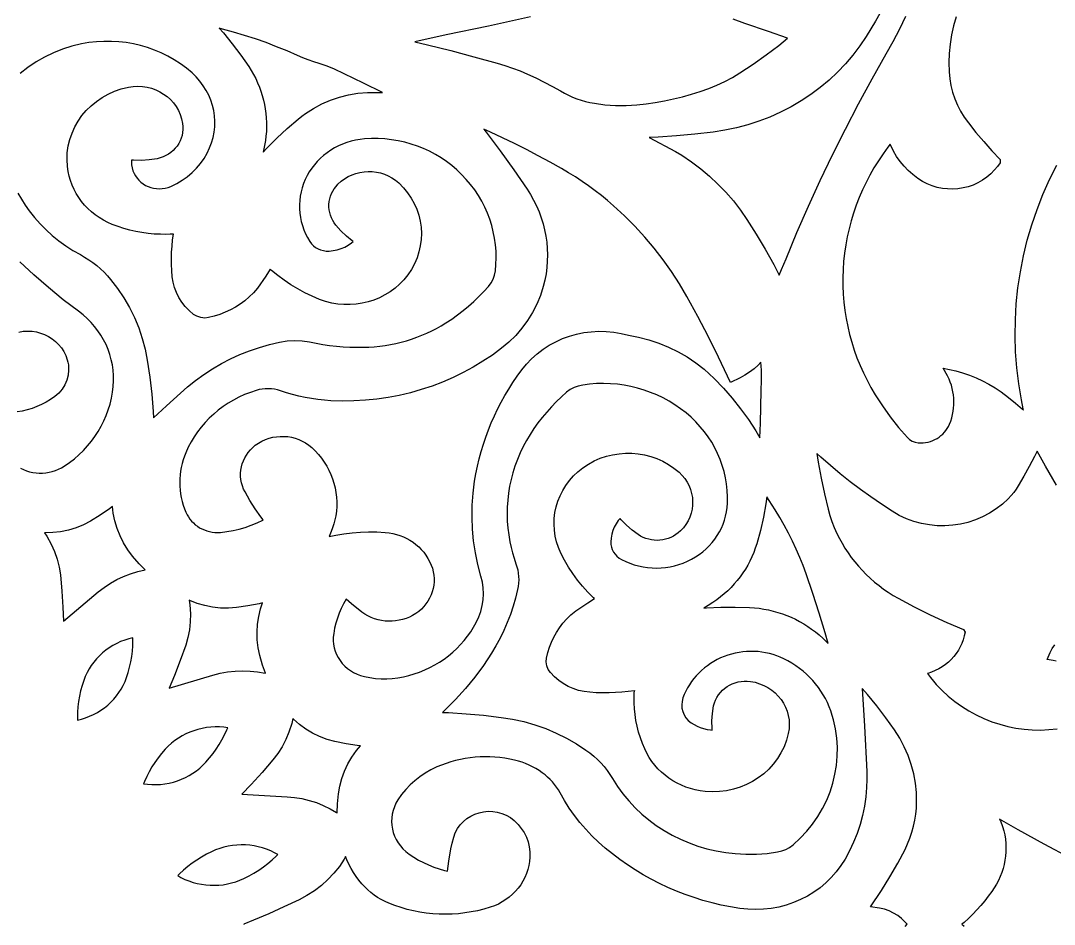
# Model space of a CAD drawing. Extents: x 3770 to 4770, y -395 to 1605.
# Drawn here: x 4275.1 to 4357.4, y 605.2 to 677.2 of the extents above; entities that cross this region are included whole.
import ezdxf

# ---------------------------------------------------------------- set-up
doc = ezdxf.new("R2010")
doc.units = 0
doc.layers.add('LAYER_1', color=18, linetype='CONTINUOUS')

msp = doc.modelspace()

# ---------------------------------------------------------------- linework, layer by layer
at = {"layer": 'LAYER_1'}
for points in [[(4343.879, 678.35), (4343.173, 677.126), (4342.435, 675.919), (4341.927, 675.16), (4341.375, 674.43), (4340.782, 673.732), (4340.149, 673.068), (4339.478, 672.438), (4338.77, 671.845), (4338.028, 671.29), (4337.252, 670.774), (4336.446, 670.301), (4335.616, 669.873), (4334.764, 669.49), (4333.891, 669.154), (4332.999, 668.865), (4332.091, 668.624), (4331.169, 668.432), (4330.236, 668.289), (4328.779, 668.124), (4327.319, 667.993), (4325.856, 667.896), (4325.126, 667.866), (4327.238, 666.738), (4327.743, 666.442), (4328.513, 665.924), (4329.25, 665.37), (4329.953, 664.78), (4330.622, 664.154), (4331.254, 663.496), (4331.849, 662.805), (4332.405, 662.084), (4332.919, 661.335), (4333.664, 660.151), (4334.378, 658.951), (4335.061, 657.734), (4335.511, 656.884), (4335.697, 657.346), (4336.046, 658.206), (4336.919, 660.299), (4337.829, 662.377), (4338.774, 664.441), (4339.756, 666.489), (4340.773, 668.521), (4341.826, 670.537), (4342.914, 672.536), (4344.036, 674.516), (4344.587, 675.506), (4345.102, 676.51), (4345.583, 677.529)], [(4315.684, 677.485), (4314.006, 677.105), (4312.325, 676.744), (4308.962, 676.034), (4306.46, 675.493), (4307.469, 675.251), (4309.326, 674.783), (4311.176, 674.294), (4313.022, 673.784), (4313.637, 673.598), (4314.245, 673.392), (4314.846, 673.165), (4315.438, 672.918), (4316.112, 672.61), (4316.776, 672.282), (4317.429, 671.935), (4318.067, 671.571), (4318.384, 671.393), (4318.706, 671.232), (4319.035, 671.085), (4319.371, 670.954), (4319.713, 670.838), (4320.061, 670.738), (4320.414, 670.653), (4320.77, 670.585), (4321.613, 670.472), (4322.461, 670.414), (4323.31, 670.412), (4324.16, 670.465), (4324.894, 670.547), (4325.626, 670.654), (4326.353, 670.783), (4327.074, 670.935), (4327.79, 671.111), (4328.5, 671.31), (4329.202, 671.531), (4329.896, 671.774), (4330.542, 672.033), (4331.171, 672.325), (4331.781, 672.65), (4332.373, 673.008), (4333.426, 673.708), (4334.456, 674.438), (4335.463, 675.199), (4336.168, 675.766), (4334.64, 676.31), (4332.767, 676.956), (4331.829, 677.286)], [(4349.596, 677.467), (4349.394, 676.754), (4349.235, 676.031), (4349.12, 675.301), (4349.049, 674.565), (4349.022, 673.826), (4349.039, 673.085), (4349.089, 672.536), (4349.182, 671.996), (4349.316, 671.464), (4349.49, 670.944), (4349.704, 670.438), (4349.957, 669.947), (4350.248, 669.473), (4350.578, 669.018), (4351.18, 668.268), (4351.803, 667.532), (4352.445, 666.81), (4353.107, 666.102), (4353.12, 665.843), (4352.902, 665.558), (4352.67, 665.272), (4352.37, 664.964), (4352.045, 664.689), (4351.699, 664.449), (4351.335, 664.244), (4350.955, 664.074), (4350.562, 663.939), (4350.16, 663.84), (4349.75, 663.776), (4349.336, 663.749), (4348.92, 663.758), (4348.506, 663.804), (4348.096, 663.887), (4347.692, 664.008), (4347.298, 664.166), (4346.917, 664.362), (4346.551, 664.596), (4346.156, 664.9), (4345.788, 665.23), (4345.448, 665.583), (4345.137, 665.96), (4344.856, 666.358), (4344.607, 666.775), (4344.391, 667.211), (4344.344, 667.329), (4344.171, 667.102), (4343.777, 666.558), (4343.405, 666.004), (4343.055, 665.438), (4342.726, 664.862), (4342.421, 664.276), (4342.137, 663.681), (4341.877, 663.076), (4341.639, 662.464), (4341.425, 661.843), (4341.234, 661.216), (4341.066, 660.582), (4340.922, 659.943), (4340.802, 659.298), (4340.707, 658.648), (4340.636, 657.994), (4340.589, 657.337), (4340.568, 656.683), (4340.572, 656.031), (4340.6, 655.38), (4340.653, 654.732), (4340.731, 654.086), (4340.832, 653.445), (4340.958, 652.808), (4341.108, 652.175), (4341.282, 651.548), (4341.479, 650.928), (4341.7, 650.313), (4341.944, 649.707), (4342.211, 649.108), (4342.501, 648.518), (4342.815, 647.937), (4343.15, 647.366), (4343.731, 646.469), (4344.353, 645.599), (4345.017, 644.758), (4345.717, 643.951), (4345.898, 643.788), (4346.1, 643.666), (4346.324, 643.582), (4346.57, 643.539), (4346.768, 643.531), (4346.97, 643.539), (4347.168, 643.561), (4347.362, 643.599), (4347.551, 643.651), (4347.734, 643.716), (4347.911, 643.795), (4348.08, 643.887), (4348.241, 643.991), (4348.393, 644.106), (4348.535, 644.233), (4348.667, 644.371), (4348.787, 644.519), (4348.895, 644.676), (4348.99, 644.843), (4349.072, 645.021), (4349.167, 645.271), (4349.247, 645.526), (4349.312, 645.783), (4349.362, 646.043), (4349.397, 646.303), (4349.416, 646.565), (4349.421, 646.827), (4349.41, 647.088), (4349.385, 647.349), (4349.345, 647.608), (4349.29, 647.865), (4349.22, 648.12), (4349.135, 648.371), (4349.035, 648.618), (4348.921, 648.861), (4348.577, 649.495), (4349.568, 649.265), (4350.121, 649.106), (4350.663, 648.919), (4351.194, 648.705), (4351.712, 648.464), (4352.216, 648.197), (4352.705, 647.904), (4353.178, 647.586), (4353.771, 647.146), (4354.345, 646.685), (4354.9, 646.203), (4354.974, 646.135), (4354.952, 646.238), (4354.808, 646.962), (4354.595, 648.228), (4354.44, 649.501), (4354.342, 650.777), (4354.302, 652.057), (4354.32, 653.336), (4354.395, 654.615), (4354.528, 655.89), (4354.719, 657.16), (4354.967, 658.423), (4355.271, 659.672), (4355.632, 660.907), (4356.047, 662.125), (4356.516, 663.325), (4357.04, 664.506), (4357.616, 665.665)], [(4274.829, 663.437), (4275.108, 662.949), (4275.411, 662.474), (4275.739, 662.012), (4276.155, 661.488), (4276.599, 660.987), (4277.07, 660.511), (4277.568, 660.06), (4278.091, 659.636), (4278.638, 659.239), (4279.208, 658.87), (4279.808, 658.526), (4280.145, 658.334), (4280.479, 658.122), (4280.802, 657.895), (4281.112, 657.653), (4281.41, 657.397), (4281.695, 657.127), (4281.966, 656.844), (4282.223, 656.547), (4282.774, 655.832), (4283.274, 655.086), (4283.723, 654.313), (4284.118, 653.514), (4284.459, 652.693), (4284.744, 651.852), (4284.972, 650.993), (4285.142, 650.123), (4285.34, 648.762), (4285.498, 647.401), (4285.618, 646.036), (4285.647, 645.527), (4286.661, 646.477), (4288.34, 647.982), (4288.971, 648.502), (4289.638, 648.984), (4290.331, 649.43), (4291.045, 649.841), (4291.777, 650.217), (4292.528, 650.558), (4293.296, 650.864), (4294.079, 651.133), (4294.876, 651.366), (4295.691, 651.562), (4296.282, 651.658), (4296.885, 651.691), (4297.488, 651.66), (4298.072, 651.568), (4298.612, 651.461), (4299.142, 651.372), (4299.675, 651.297), (4300.209, 651.238), (4300.745, 651.193), (4301.282, 651.164), (4301.82, 651.15), (4302.358, 651.15), (4302.797, 651.165), (4303.234, 651.194), (4303.668, 651.237), (4304.1, 651.296), (4304.529, 651.368), (4304.955, 651.455), (4305.376, 651.556), (4305.794, 651.672), (4306.207, 651.801), (4306.615, 651.944), (4307.018, 652.1), (4307.415, 652.271), (4307.806, 652.454), (4308.19, 652.652), (4308.567, 652.862), (4308.937, 653.085), (4309.411, 653.396), (4309.872, 653.722), (4310.32, 654.065), (4310.753, 654.423), (4311.172, 654.796), (4311.576, 655.184), (4311.965, 655.586), (4312.331, 655.994), (4312.541, 656.278), (4312.701, 656.575), (4312.814, 656.889), (4312.88, 657.226), (4312.928, 657.745), (4312.946, 658.272), (4312.934, 658.796), (4312.892, 659.318), (4312.82, 659.835), (4312.719, 660.346), (4312.59, 660.851), (4312.432, 661.348), (4312.247, 661.837), (4312.034, 662.316), (4311.793, 662.784), (4311.526, 663.24), (4311.232, 663.683), (4310.912, 664.112), (4310.566, 664.525), (4310.195, 664.922), (4309.813, 665.288), (4309.412, 665.63), (4308.993, 665.949), (4308.557, 666.244), (4308.106, 666.514), (4307.641, 666.76), (4307.162, 666.98), (4306.672, 667.175), (4306.171, 667.343), (4305.66, 667.485), (4305.141, 667.599), (4304.615, 667.686), (4304.083, 667.745), (4303.546, 667.776), (4303.005, 667.777), (4302.463, 667.75), (4302.097, 667.71), (4301.737, 667.648), (4301.385, 667.565), (4301.04, 667.461), (4300.705, 667.337), (4300.38, 667.193), (4300.066, 667.031), (4299.763, 666.85), (4299.473, 666.652), (4299.197, 666.437), (4298.936, 666.205), (4298.69, 665.958), (4298.46, 665.695), (4298.247, 665.418), (4298.053, 665.126), (4297.877, 664.821), (4297.722, 664.505), (4297.59, 664.183), (4297.48, 663.855), (4297.393, 663.523), (4297.328, 663.188), (4297.286, 662.851), (4297.266, 662.512), (4297.268, 662.174), (4297.293, 661.836), (4297.34, 661.5), (4297.41, 661.166), (4297.501, 660.837), (4297.615, 660.512), (4297.751, 660.193), (4297.909, 659.881), (4298.086, 659.584), (4298.223, 659.399), (4298.379, 659.241), (4298.555, 659.105), (4298.749, 658.992), (4298.957, 658.905), (4299.178, 658.845), (4299.407, 658.814), (4299.646, 658.813), (4299.966, 658.848), (4300.281, 658.914), (4300.586, 659.01), (4300.878, 659.135), (4301.155, 659.286), (4301.414, 659.464), (4301.549, 659.577), (4301.467, 659.634), (4301.005, 660.011), (4300.575, 660.422), (4300.18, 660.866), (4300.04, 661.052), (4299.921, 661.248), (4299.821, 661.452), (4299.741, 661.661), (4299.681, 661.875), (4299.642, 662.093), (4299.622, 662.312), (4299.623, 662.531), (4299.643, 662.75), (4299.684, 662.966), (4299.744, 663.179), (4299.824, 663.387), (4299.924, 663.588), (4300.043, 663.782), (4300.181, 663.966), (4300.338, 664.14), (4300.593, 664.372), (4300.867, 664.575), (4301.156, 664.748), (4301.458, 664.89), (4301.77, 665.002), (4302.09, 665.084), (4302.415, 665.135), (4302.743, 665.157), (4303.071, 665.148), (4303.398, 665.11), (4303.721, 665.04), (4304.038, 664.941), (4304.345, 664.81), (4304.642, 664.649), (4304.924, 664.458), (4305.188, 664.236), (4305.558, 663.859), (4305.886, 663.459), (4306.172, 663.037), (4306.415, 662.596), (4306.616, 662.139), (4306.774, 661.669), (4306.887, 661.19), (4306.957, 660.704), (4306.983, 660.213), (4306.964, 659.722), (4306.901, 659.232), (4306.792, 658.748), (4306.639, 658.271), (4306.439, 657.805), (4306.195, 657.352), (4305.904, 656.918), (4305.592, 656.531), (4305.252, 656.176), (4304.884, 655.854), (4304.493, 655.566), (4304.081, 655.312), (4303.651, 655.093), (4303.204, 654.909), (4302.744, 654.762), (4302.273, 654.651), (4301.793, 654.578), (4301.307, 654.543), (4300.817, 654.547), (4300.327, 654.59), (4299.837, 654.673), (4299.352, 654.798), (4298.877, 654.963), (4298.279, 655.215), (4297.699, 655.493), (4297.135, 655.797), (4296.587, 656.126), (4296.057, 656.481), (4295.545, 656.861), (4295.052, 657.264), (4294.938, 657.368), (4294.579, 656.809), (4293.916, 655.866), (4293.612, 655.494), (4293.266, 655.153), (4292.914, 654.859), (4292.546, 654.591), (4292.162, 654.347), (4291.762, 654.128), (4291.348, 653.935), (4290.922, 653.768), (4290.484, 653.628), (4290.021, 653.512), (4289.717, 653.479), (4289.401, 653.513), (4289.1, 653.613), (4288.836, 653.77), (4288.481, 654.069), (4288.17, 654.389), (4287.895, 654.736), (4287.659, 655.107), (4287.462, 655.499), (4287.307, 655.91), (4287.196, 656.335), (4287.131, 656.766), (4287.092, 657.261), (4287.071, 657.75), (4287.068, 658.239), (4287.082, 658.727), (4287.114, 659.215), (4287.163, 659.702), (4287.228, 660.172), (4286.973, 660.16), (4286.588, 660.145), (4286.194, 660.147), (4285.7, 660.172), (4285.208, 660.218), (4284.719, 660.285), (4284.234, 660.374), (4283.755, 660.484), (4283.28, 660.616), (4282.812, 660.768), (4282.349, 660.941), (4281.988, 661.1), (4281.64, 661.281), (4281.307, 661.483), (4280.991, 661.705), (4280.692, 661.945), (4280.411, 662.203), (4280.149, 662.478), (4279.907, 662.769), (4279.685, 663.074), (4279.485, 663.393), (4279.307, 663.725), (4279.152, 664.069), (4279.021, 664.423), (4278.914, 664.787), (4278.833, 665.16), (4278.778, 665.543), (4278.745, 666.098), (4278.768, 666.647), (4278.843, 667.186), (4278.969, 667.709), (4279.143, 668.216), (4279.364, 668.703), (4279.628, 669.166), (4279.935, 669.605), (4280.281, 670.015), (4280.664, 670.394), (4281.083, 670.74), (4281.536, 671.049), (4282.019, 671.32), (4282.531, 671.549), (4283.07, 671.734), (4283.635, 671.873), (4284.013, 671.928), (4284.389, 671.945), (4284.759, 671.925), (4285.121, 671.87), (4285.472, 671.781), (4285.81, 671.66), (4286.133, 671.507), (4286.438, 671.325), (4286.723, 671.116), (4286.986, 670.879), (4287.224, 670.617), (4287.436, 670.332), (4287.617, 670.024), (4287.767, 669.696), (4287.881, 669.349), (4287.959, 668.987), (4287.984, 668.741), (4287.985, 668.498), (4287.961, 668.259), (4287.914, 668.027), (4287.845, 667.801), (4287.755, 667.584), (4287.645, 667.378), (4287.515, 667.183), (4287.368, 667), (4287.203, 666.831), (4287.023, 666.677), (4286.828, 666.539), (4286.618, 666.418), (4286.395, 666.316), (4286.161, 666.234), (4285.916, 666.173), (4285.296, 666.077), (4284.671, 666.036), (4284.045, 666.049), (4283.873, 666.068), (4283.893, 665.691), (4283.931, 665.447), (4283.997, 665.212), (4284.085, 664.999), (4284.193, 664.801), (4284.322, 664.617), (4284.469, 664.45), (4284.632, 664.299), (4284.811, 664.165), (4285.003, 664.049), (4285.207, 663.953), (4285.42, 663.876), (4285.641, 663.821), (4285.868, 663.787), (4286.098, 663.775), (4286.331, 663.787), (4286.564, 663.823), (4286.795, 663.883), (4287.026, 663.969), (4287.484, 664.192), (4287.919, 664.45), (4288.328, 664.74), (4288.71, 665.062), (4289.061, 665.412), (4289.38, 665.79), (4289.666, 666.193), (4289.916, 666.619), (4290.11, 667.027), (4290.266, 667.443), (4290.385, 667.865), (4290.467, 668.292), (4290.512, 668.721), (4290.521, 669.15), (4290.495, 669.577), (4290.433, 670.001), (4290.337, 670.418), (4290.205, 670.828), (4290.04, 671.228), (4289.841, 671.616), (4289.608, 671.99), (4289.342, 672.348), (4289.042, 672.688), (4288.709, 673.009), (4288.258, 673.386), (4287.785, 673.734), (4287.293, 674.053), (4286.784, 674.342), (4286.259, 674.601), (4285.72, 674.828), (4285.168, 675.025), (4284.606, 675.189), (4284.034, 675.322), (4283.454, 675.422), (4282.868, 675.488), (4282.278, 675.522), (4281.684, 675.521), (4281.089, 675.486), (4280.493, 675.417), (4279.901, 675.313), (4279.131, 675.126), (4278.382, 674.888), (4277.655, 674.599), (4276.952, 674.262), (4276.278, 673.877), (4275.634, 673.447), (4275.023, 672.972)], [(4275.029, 641.51), (4275.266, 641.399), (4275.511, 641.306), (4275.761, 641.232), (4276.016, 641.177), (4276.274, 641.142), (4276.533, 641.125), (4276.794, 641.127), (4277.053, 641.149), (4277.311, 641.189), (4277.565, 641.249), (4277.815, 641.328), (4278.059, 641.427), (4278.297, 641.544), (4278.528, 641.681), (4278.937, 641.964), (4279.328, 642.267), (4279.698, 642.588), (4280.048, 642.928), (4280.377, 643.284), (4280.684, 643.655), (4280.969, 644.042), (4281.231, 644.443), (4281.469, 644.856), (4281.683, 645.282), (4281.872, 645.718), (4282.037, 646.165), (4282.175, 646.621), (4282.287, 647.085), (4282.372, 647.557), (4282.43, 648.034), (4282.455, 648.467), (4282.451, 648.896), (4282.419, 649.321), (4282.359, 649.742), (4282.272, 650.157), (4282.158, 650.565), (4282.018, 650.965), (4281.853, 651.356), (4281.662, 651.736), (4281.447, 652.104), (4281.208, 652.46), (4280.945, 652.803), (4280.659, 653.13), (4280.351, 653.441), (4280.02, 653.735), (4279.664, 654.013), (4278.445, 654.939), (4277.256, 655.906), (4276.102, 656.911), (4274.984, 657.954)], [(4274.9, 652.362), (4275.255, 652.419), (4275.61, 652.437), (4275.96, 652.419), (4276.305, 652.366), (4276.64, 652.278), (4276.963, 652.158), (4277.271, 652.005), (4277.562, 651.823), (4277.832, 651.611), (4278.078, 651.37), (4278.298, 651.103), (4278.488, 650.809), (4278.646, 650.492), (4278.767, 650.153), (4278.818, 649.948), (4278.854, 649.739), (4278.874, 649.334), (4278.832, 648.93), (4278.729, 648.539), (4278.568, 648.166), (4278.351, 647.818), (4278.08, 647.502), (4277.762, 647.225), (4277.423, 646.99), (4277.075, 646.779), (4276.713, 646.589), (4276.34, 646.423), (4275.957, 646.279), (4275.565, 646.16), (4275.164, 646.064), (4274.763, 645.994)], [(4357.595, 640.164), (4356.716, 641.683), (4356.056, 642.882), (4355.836, 642.437), (4355.427, 641.655), (4355.001, 640.882), (4354.557, 640.116), (4354.383, 639.842), (4354.191, 639.578), (4353.983, 639.325), (4353.759, 639.083), (4353.291, 638.649), (4352.79, 638.262), (4352.261, 637.922), (4351.708, 637.632), (4351.135, 637.39), (4350.545, 637.198), (4349.941, 637.056), (4349.328, 636.964), (4348.708, 636.922), (4348.087, 636.931), (4347.466, 636.992), (4346.85, 637.104), (4346.243, 637.268), (4345.648, 637.485), (4345.069, 637.755), (4344.512, 638.077), (4343.652, 638.639), (4342.808, 639.218), (4341.98, 639.815), (4341.166, 640.431), (4340.367, 641.064), (4339.584, 641.714), (4338.816, 642.382), (4338.496, 642.674), (4338.613, 641.985), (4338.853, 640.73), (4339.119, 639.479), (4339.411, 638.235), (4339.545, 637.744), (4339.703, 637.262), (4339.886, 636.787), (4340.094, 636.321), (4340.294, 635.92), (4340.511, 635.528), (4340.742, 635.144), (4340.989, 634.77), (4341.249, 634.406), (4341.525, 634.051), (4341.814, 633.708), (4342.116, 633.375), (4342.432, 633.053), (4342.76, 632.743), (4343.101, 632.444), (4343.455, 632.158), (4343.82, 631.885), (4344.196, 631.625), (4344.584, 631.378), (4344.982, 631.145), (4346.249, 630.463), (4347.541, 629.823), (4348.854, 629.226), (4350.192, 628.672), (4350.312, 628.449), (4350.254, 628.147), (4350.17, 627.846), (4350.063, 627.555), (4349.934, 627.274), (4349.784, 627.005), (4349.613, 626.748), (4349.424, 626.505), (4349.216, 626.277), (4348.991, 626.064), (4348.75, 625.868), (4348.494, 625.689), (4348.223, 625.528), (4347.939, 625.386), (4347.643, 625.265), (4347.335, 625.165), (4347.321, 625.162), (4347.572, 624.834), (4347.791, 624.555), (4348.02, 624.289), (4348.483, 623.807), (4348.975, 623.354), (4349.495, 622.932), (4350.04, 622.541), (4350.61, 622.183), (4351.202, 621.858), (4351.815, 621.568), (4352.448, 621.314), (4353.075, 621.106), (4353.712, 620.936), (4354.358, 620.806), (4355.011, 620.715), (4355.669, 620.664), (4356.329, 620.652), (4356.99, 620.681), (4357.648, 620.75)], [(4357.572, 626.13), (4357.343, 626.189), (4356.85, 626.28), (4357.099, 626.832), (4357.268, 627.147), (4357.458, 627.449)], [(4345.539, 604.986), (4345.689, 605.169), (4345.539, 605.353), (4345.258, 605.622), (4344.95, 605.86), (4344.617, 606.064), (4344.263, 606.233), (4343.89, 606.365), (4343.502, 606.458), (4342.772, 606.554), (4343.657, 607.872), (4344.321, 608.941), (4344.945, 610.032), (4345.528, 611.143), (4345.737, 611.59), (4345.92, 612.045), (4346.076, 612.509), (4346.205, 612.979), (4346.308, 613.455), (4346.383, 613.936), (4346.431, 614.421), (4346.452, 614.91), (4346.449, 615.29), (4346.432, 615.669), (4346.354, 616.426), (4346.218, 617.171), (4346.025, 617.904), (4345.775, 618.622), (4345.471, 619.322), (4345.113, 620), (4344.7, 620.656), (4344.012, 621.624), (4343.288, 622.57), (4342.53, 623.491), (4342.119, 623.954), (4342.3, 620.946), (4342.482, 617.354), (4342.494, 616.709), (4342.471, 616.061), (4342.403, 615.316), (4342.291, 614.577), (4342.137, 613.846), (4341.941, 613.125), (4341.704, 612.416), (4341.426, 611.719), (4341.108, 611.037), (4340.749, 610.37), (4340.421, 609.849), (4340.054, 609.359), (4339.653, 608.901), (4339.219, 608.476), (4338.754, 608.087), (4338.262, 607.734), (4337.745, 607.418), (4337.205, 607.141), (4336.645, 606.903), (4336.067, 606.705), (4335.473, 606.549), (4334.867, 606.436), (4334.249, 606.367), (4333.624, 606.344), (4332.993, 606.366), (4332.361, 606.436), (4331.615, 606.559), (4330.878, 606.708), (4330.148, 606.881), (4329.426, 607.078), (4328.713, 607.299), (4328.009, 607.544), (4327.315, 607.813), (4326.632, 608.105), (4325.96, 608.42), (4325.3, 608.757), (4324.653, 609.117), (4324.019, 609.499), (4323.399, 609.903), (4322.794, 610.328), (4322.203, 610.774), (4321.629, 611.242), (4321.089, 611.719), (4320.573, 612.219), (4320.082, 612.741), (4319.618, 613.283), (4319.18, 613.845), (4318.77, 614.426), (4318.388, 615.025), (4318.037, 615.637), (4317.9, 615.873), (4317.753, 616.096), (4317.594, 616.311), (4317.422, 616.517), (4317.238, 616.714), (4317.043, 616.901), (4316.837, 617.078), (4316.62, 617.244), (4316.37, 617.416), (4316.112, 617.575), (4315.846, 617.721), (4315.572, 617.855), (4315.292, 617.975), (4315.006, 618.081), (4314.714, 618.175), (4314.416, 618.254), (4314.027, 618.339), (4313.634, 618.408), (4313.241, 618.461), (4312.846, 618.498), (4312.45, 618.519), (4312.054, 618.524), (4311.659, 618.513), (4311.265, 618.486), (4310.873, 618.443), (4310.482, 618.385), (4310.094, 618.31), (4309.71, 618.22), (4309.329, 618.115), (4308.952, 617.993), (4308.58, 617.857), (4308.215, 617.705), (4307.744, 617.477), (4307.294, 617.219), (4306.867, 616.931), (4306.464, 616.615), (4306.086, 616.272), (4305.736, 615.903), (4305.413, 615.51), (4305.121, 615.095), (4304.961, 614.818), (4304.831, 614.534), (4304.732, 614.244), (4304.662, 613.95), (4304.622, 613.652), (4304.611, 613.355), (4304.629, 613.058), (4304.674, 612.764), (4304.747, 612.476), (4304.848, 612.195), (4304.976, 611.922), (4305.13, 611.66), (4305.311, 611.411), (4305.518, 611.177), (4305.751, 610.959), (4306.01, 610.758), (4306.379, 610.514), (4306.761, 610.288), (4307.155, 610.082), (4307.56, 609.896), (4307.974, 609.73), (4308.398, 609.586), (4308.829, 609.463), (4309.061, 609.409), (4309.175, 610.19), (4309.344, 611.187), (4309.439, 611.648), (4309.559, 612.109), (4309.69, 612.471), (4309.867, 612.805), (4310.083, 613.106), (4310.334, 613.372), (4310.614, 613.602), (4310.919, 613.794), (4311.245, 613.949), (4311.587, 614.064), (4311.942, 614.138), (4312.303, 614.172), (4312.668, 614.162), (4313.033, 614.109), (4313.392, 614.01), (4313.741, 613.864), (4314.075, 613.671), (4314.388, 613.43), (4314.688, 613.136), (4314.948, 612.817), (4315.17, 612.474), (4315.351, 612.111), (4315.49, 611.731), (4315.585, 611.338), (4315.635, 610.935), (4315.639, 610.528), (4315.608, 610.185), (4315.551, 609.851), (4315.468, 609.525), (4315.36, 609.209), (4315.229, 608.902), (4315.074, 608.607), (4314.898, 608.324), (4314.7, 608.055), (4314.482, 607.8), (4314.245, 607.562), (4313.989, 607.34), (4313.716, 607.137), (4313.426, 606.952), (4313.12, 606.788), (4312.8, 606.645), (4312.467, 606.525), (4311.968, 606.378), (4311.466, 606.254), (4310.96, 606.152), (4310.451, 606.072), (4309.939, 606.015), (4309.427, 605.98), (4308.913, 605.967), (4308.4, 605.976), (4307.888, 606.008), (4307.377, 606.062), (4306.869, 606.138), (4306.365, 606.236), (4305.864, 606.356), (4305.369, 606.498), (4304.88, 606.663), (4304.396, 606.849), (4304.088, 606.987), (4303.789, 607.141), (4303.5, 607.312), (4303.223, 607.498), (4302.958, 607.7), (4302.705, 607.917), (4302.466, 608.147), (4302.242, 608.392), (4302, 608.686), (4301.775, 608.99), (4301.568, 609.304), (4301.377, 609.628), (4301.204, 609.961), (4301.048, 610.302), (4300.943, 610.569), (4300.833, 610.365), (4300.45, 609.784), (4300.02, 609.239), (4299.543, 608.73), (4299.024, 608.262), (4298.465, 607.836), (4297.868, 607.454), (4297.239, 607.122), (4296.036, 606.56), (4294.827, 606.017), (4293.609, 605.493), (4292.832, 605.171), (4292.834, 605.169), (4292.832, 605.167)], [(4358.706, 610.439), (4356.621, 611.557), (4354.553, 612.705), (4353.061, 613.561), (4353.125, 613.426), (4353.301, 612.959), (4353.397, 612.626), (4353.472, 612.291), (4353.526, 611.955), (4353.56, 611.618), (4353.574, 611.28), (4353.567, 610.943), (4353.541, 610.608), (4353.495, 610.274), (4353.43, 609.944), (4353.345, 609.617), (4353.241, 609.296), (4353.117, 608.979), (4352.975, 608.669), (4352.814, 608.366), (4352.634, 608.07), (4352.438, 607.788), (4352.166, 607.405), (4351.878, 607.03), (4351.575, 606.666), (4351.26, 606.312), (4350.93, 605.971), (4350.588, 605.64), (4350.233, 605.322), (4350.053, 605.169), (4350.233, 605.017)]]:
    msp.add_lwpolyline(points, dxfattribs=at)
for points in [[(4294.606, 675.42), (4293.753, 675.72), (4292.891, 676), (4292.023, 676.26), (4291.148, 676.498), (4290.881, 676.564), (4291.203, 676.198), (4291.912, 675.325), (4292.587, 674.427), (4293.227, 673.506), (4293.425, 673.194), (4293.609, 672.875), (4293.779, 672.55), (4293.934, 672.219), (4294.074, 671.883), (4294.199, 671.542), (4294.308, 671.196), (4294.403, 670.847), (4294.482, 670.494), (4294.546, 670.138), (4294.595, 669.78), (4294.628, 669.419), (4294.644, 669.057), (4294.646, 668.694), (4294.631, 668.33), (4294.599, 667.965), (4294.551, 667.628), (4294.375, 666.696), (4294.669, 667.013), (4295.468, 667.812), (4296.298, 668.583), (4297.158, 669.324), (4297.452, 669.558), (4297.757, 669.78), (4298.387, 670.182), (4299.049, 670.533), (4299.738, 670.83), (4300.451, 671.072), (4301.183, 671.257), (4301.932, 671.383), (4302.692, 671.45), (4303.049, 671.456), (4303.884, 671.436), (4302.382, 672.193), (4300.066, 673.303), (4299.465, 673.555), (4298.842, 673.761), (4298.406, 673.895), (4297.969, 674.046), (4297.539, 674.213), (4297.118, 674.394), (4296.288, 674.757), (4295.451, 675.098)], [(4306.845, 625.266), (4307.258, 625.437), (4307.661, 625.627), (4308.051, 625.836), (4308.429, 626.063), (4308.794, 626.308), (4309.144, 626.571), (4309.48, 626.85), (4309.8, 627.145), (4310.105, 627.456), (4310.392, 627.781), (4310.662, 628.121), (4310.914, 628.475), (4311.147, 628.842), (4311.359, 629.219), (4311.564, 629.658), (4311.723, 630.107), (4311.838, 630.565), (4311.907, 631.03), (4311.932, 631.499), (4311.911, 631.97), (4311.844, 632.438), (4311.727, 632.917), (4311.484, 633.831), (4311.289, 634.769), (4311.147, 635.714), (4311.057, 636.665), (4311.02, 637.618), (4311.036, 638.573), (4311.106, 639.527), (4311.227, 640.476), (4311.331, 641.076), (4311.453, 641.669), (4311.592, 642.257), (4311.75, 642.841), (4311.925, 643.42), (4312.118, 643.993), (4312.328, 644.56), (4312.556, 645.121), (4312.801, 645.676), (4313.063, 646.223), (4313.341, 646.763), (4313.637, 647.296), (4313.949, 647.82), (4314.277, 648.336), (4314.622, 648.843), (4314.985, 649.345), (4315.361, 649.808), (4315.773, 650.239), (4316.215, 650.634), (4316.685, 650.991), (4317.18, 651.311), (4317.696, 651.592), (4318.233, 651.834), (4318.786, 652.035), (4319.354, 652.195), (4319.933, 652.314), (4320.522, 652.389), (4321.118, 652.422), (4321.718, 652.409), (4322.319, 652.352), (4322.92, 652.248), (4323.49, 652.105), (4324.299, 651.949), (4325.115, 651.735), (4325.912, 651.47), (4326.687, 651.153), (4327.438, 650.787), (4328.162, 650.372), (4328.856, 649.91), (4329.523, 649.398), (4330.314, 648.655), (4331.059, 647.885), (4331.764, 647.083), (4332.427, 646.251), (4333.049, 645.389), (4333.626, 644.5), (4333.954, 643.937), (4334.006, 645.087), (4334.067, 647.692), (4334.096, 648.507), (4334.087, 649.31), (4334.05, 649.954), (4333.828, 649.728), (4333.496, 649.434), (4333.143, 649.164), (4332.771, 648.919), (4332.38, 648.699), (4331.624, 648.341), (4330.67, 650.351), (4329.858, 651.982), (4329.013, 653.598), (4328.138, 655.197), (4327.549, 656.198), (4326.919, 657.172), (4326.247, 658.119), (4325.535, 659.039), (4324.783, 659.93), (4323.993, 660.791), (4323.165, 661.62), (4322.3, 662.419), (4321.82, 662.832), (4321.329, 663.234), (4320.826, 663.623), (4320.314, 664), (4319.791, 664.364), (4319.258, 664.715), (4318.716, 665.053), (4318.163, 665.378), (4317.238, 665.897), (4316.303, 666.403), (4315.361, 666.895), (4314.41, 667.372), (4313.451, 667.835), (4312.485, 668.283), (4311.965, 668.515), (4312.144, 668.285), (4313.261, 666.795), (4314.346, 665.285), (4315.403, 663.751), (4315.679, 663.318), (4315.932, 662.87), (4316.159, 662.412), (4316.36, 661.945), (4316.535, 661.47), (4316.684, 660.988), (4316.807, 660.5), (4316.904, 660.006), (4316.973, 659.509), (4317.016, 659.008), (4317.032, 658.506), (4317.021, 658.002), (4316.983, 657.498), (4316.917, 656.995), (4316.823, 656.495), (4316.701, 655.994), (4316.474, 655.279), (4316.187, 654.584), (4315.845, 653.915), (4315.449, 653.276), (4315.002, 652.668), (4314.505, 652.096), (4313.96, 651.561), (4313.372, 651.07), (4312.64, 650.531), (4311.887, 650.029), (4311.113, 649.562), (4310.32, 649.131), (4309.509, 648.736), (4308.68, 648.377), (4307.836, 648.056), (4306.978, 647.771), (4306.108, 647.524), (4305.225, 647.316), (4304.333, 647.146), (4303.433, 647.015), (4302.525, 646.923), (4301.611, 646.872), (4300.693, 646.86), (4299.772, 646.889), (4299.256, 646.926), (4298.743, 646.981), (4298.233, 647.053), (4297.726, 647.143), (4297.223, 647.251), (4296.724, 647.376), (4296.23, 647.518), (4295.752, 647.674), (4295.508, 647.748), (4295.271, 647.799), (4295.03, 647.832), (4294.789, 647.846), (4294.546, 647.841), (4294.305, 647.817), (4294.066, 647.775), (4293.827, 647.712), (4293.355, 647.555), (4292.893, 647.372), (4292.445, 647.167), (4292.011, 646.94), (4291.592, 646.691), (4291.189, 646.422), (4290.802, 646.132), (4290.433, 645.824), (4290.083, 645.496), (4289.751, 645.151), (4289.44, 644.789), (4289.149, 644.411), (4288.879, 644.017), (4288.632, 643.608), (4288.409, 643.186), (4288.208, 642.749), (4288.095, 642.461), (4287.996, 642.169), (4287.913, 641.874), (4287.845, 641.576), (4287.792, 641.277), (4287.755, 640.975), (4287.733, 640.673), (4287.726, 640.371), (4287.734, 640.068), (4287.758, 639.766), (4287.796, 639.465), (4287.85, 639.165), (4287.919, 638.868), (4288.004, 638.573), (4288.104, 638.282), (4288.217, 637.997), (4288.31, 637.804), (4288.415, 637.624), (4288.535, 637.454), (4288.667, 637.295), (4288.812, 637.146), (4288.968, 637.01), (4289.135, 636.885), (4289.311, 636.773), (4289.497, 636.674), (4289.69, 636.589), (4289.891, 636.518), (4290.098, 636.462), (4290.31, 636.422), (4290.527, 636.398), (4290.747, 636.39), (4290.972, 636.4), (4291.475, 636.455), (4291.975, 636.539), (4292.467, 636.652), (4292.951, 636.793), (4293.425, 636.961), (4293.887, 637.157), (4294.337, 637.379), (4294.381, 637.405), (4294.191, 637.649), (4293.741, 638.285), (4293.321, 638.94), (4292.931, 639.617), (4292.815, 639.854), (4292.721, 640.1), (4292.651, 640.351), (4292.604, 640.605), (4292.58, 640.86), (4292.579, 641.115), (4292.601, 641.368), (4292.645, 641.618), (4292.71, 641.863), (4292.798, 642.103), (4292.906, 642.335), (4293.035, 642.558), (4293.184, 642.771), (4293.354, 642.973), (4293.543, 643.161), (4293.751, 643.335), (4294.008, 643.514), (4294.277, 643.667), (4294.556, 643.795), (4294.843, 643.896), (4295.136, 643.973), (4295.434, 644.024), (4295.733, 644.049), (4296.034, 644.05), (4296.333, 644.025), (4296.629, 643.975), (4296.921, 643.901), (4297.207, 643.801), (4297.484, 643.677), (4297.751, 643.527), (4298.006, 643.352), (4298.245, 643.155), (4298.525, 642.884), (4298.785, 642.601), (4299.024, 642.305), (4299.243, 641.997), (4299.441, 641.677), (4299.619, 641.348), (4299.775, 641.009), (4299.909, 640.662), (4300.021, 640.308), (4300.111, 639.948), (4300.177, 639.583), (4300.221, 639.213), (4300.241, 638.84), (4300.237, 638.466), (4300.209, 638.09), (4300.156, 637.714), (4300.092, 637.395), (4300.01, 637.08), (4299.912, 636.77), (4299.799, 636.473), (4299.635, 636.058), (4300.166, 636.172), (4300.815, 636.283), (4301.468, 636.364), (4302.125, 636.417), (4302.784, 636.44), (4303.443, 636.434), (4304.106, 636.399), (4304.407, 636.366), (4304.705, 636.312), (4304.996, 636.24), (4305.28, 636.148), (4305.555, 636.038), (4305.821, 635.911), (4306.076, 635.767), (4306.321, 635.606), (4306.553, 635.429), (4306.772, 635.237), (4306.977, 635.031), (4307.168, 634.81), (4307.343, 634.576), (4307.501, 634.33), (4307.642, 634.071), (4307.765, 633.799), (4307.859, 633.535), (4307.929, 633.266), (4307.975, 632.995), (4307.996, 632.724), (4307.994, 632.453), (4307.968, 632.185), (4307.92, 631.921), (4307.849, 631.661), (4307.757, 631.409), (4307.643, 631.164), (4307.508, 630.929), (4307.352, 630.704), (4307.177, 630.491), (4306.983, 630.291), (4306.769, 630.107), (4306.538, 629.938), (4306.288, 629.785), (4306.029, 629.655), (4305.763, 629.545), (4305.491, 629.457), (4305.214, 629.391), (4304.934, 629.345), (4304.652, 629.321), (4304.369, 629.318), (4304.087, 629.336), (4303.807, 629.376), (4303.53, 629.436), (4303.257, 629.517), (4302.99, 629.62), (4302.731, 629.743), (4302.48, 629.888), (4302.242, 630.052), (4301.428, 630.7), (4300.987, 631.065), (4300.788, 630.714), (4300.602, 630.338), (4300.436, 629.953), (4300.293, 629.561), (4300.171, 629.162), (4300.071, 628.756), (4299.995, 628.35), (4299.962, 628.053), (4299.96, 627.764), (4299.986, 627.48), (4300.04, 627.202), (4300.119, 626.932), (4300.225, 626.671), (4300.354, 626.421), (4300.507, 626.183), (4300.682, 625.958), (4300.879, 625.749), (4301.096, 625.557), (4301.332, 625.384), (4301.586, 625.231), (4301.857, 625.099), (4302.144, 624.991), (4302.45, 624.908), (4302.887, 624.823), (4303.33, 624.765), (4303.776, 624.734), (4304.222, 624.73), (4304.667, 624.754), (4305.111, 624.804), (4305.551, 624.881), (4305.987, 624.986), (4306.42, 625.116)], [(4328.06, 623.747), (4327.937, 623.477), (4327.832, 623.21), (4327.756, 622.927), (4327.731, 622.654), (4327.75, 622.384), (4327.814, 622.121), (4327.92, 621.869), (4328.067, 621.634), (4328.255, 621.421), (4328.487, 621.23), (4328.715, 621.085), (4328.96, 620.957), (4329.216, 620.849), (4329.48, 620.764), (4329.751, 620.7), (4330.028, 620.659), (4330.163, 620.65), (4330.147, 620.777), (4330.133, 621.378), (4330.177, 621.978), (4330.278, 622.572), (4330.344, 622.81), (4330.432, 623.037), (4330.54, 623.252), (4330.669, 623.454), (4330.815, 623.641), (4330.977, 623.813), (4331.154, 623.969), (4331.345, 624.108), (4331.549, 624.23), (4331.763, 624.334), (4331.987, 624.418), (4332.219, 624.483), (4332.458, 624.526), (4332.704, 624.548), (4332.953, 624.548), (4333.206, 624.524), (4333.581, 624.452), (4333.941, 624.344), (4334.282, 624.203), (4334.602, 624.032), (4334.901, 623.832), (4335.175, 623.606), (4335.424, 623.356), (4335.646, 623.083), (4335.838, 622.791), (4336, 622.481), (4336.129, 622.156), (4336.224, 621.817), (4336.283, 621.467), (4336.305, 621.109), (4336.286, 620.745), (4336.227, 620.379), (4336.08, 619.838), (4335.884, 619.321), (4335.642, 618.831), (4335.356, 618.369), (4335.029, 617.937), (4334.665, 617.538), (4334.267, 617.173), (4333.836, 616.845), (4333.377, 616.554), (4332.893, 616.304), (4332.385, 616.096), (4331.856, 615.931), (4331.31, 615.813), (4330.75, 615.742), (4330.178, 615.721), (4329.6, 615.751), (4329.202, 615.803), (4328.813, 615.88), (4328.434, 615.98), (4328.065, 616.104), (4327.706, 616.25), (4327.359, 616.419), (4327.025, 616.608), (4326.705, 616.818), (4326.401, 617.048), (4326.112, 617.297), (4325.841, 617.564), (4325.588, 617.849), (4325.354, 618.151), (4325.141, 618.468), (4324.949, 618.802), (4324.781, 619.147), (4324.598, 619.59), (4324.437, 620.037), (4324.299, 620.49), (4324.182, 620.949), (4324.088, 621.413), (4324.017, 621.88), (4323.968, 622.351), (4323.942, 622.824), (4323.94, 623.201), (4323.956, 623.569), (4323.967, 623.787), (4323.963, 623.786), (4323.459, 623.718), (4322.953, 623.666), (4322.446, 623.63), (4321.938, 623.611), (4321.429, 623.609), (4320.921, 623.623), (4320.406, 623.654), (4319.959, 623.71), (4319.518, 623.809), (4319.091, 623.949), (4318.681, 624.129), (4318.292, 624.346), (4317.927, 624.601), (4317.588, 624.891), (4317.27, 625.223), (4317.098, 625.475), (4316.983, 625.768), (4316.937, 626.078), (4316.963, 626.377), (4317.069, 626.821), (4317.201, 627.241), (4317.361, 627.65), (4317.548, 628.048), (4317.763, 628.432), (4318.004, 628.803), (4318.27, 629.159), (4318.564, 629.501), (4318.908, 629.838), (4319.285, 630.137), (4320.244, 630.793), (4320.773, 631.125), (4320.698, 631.194), (4320.253, 631.644), (4319.832, 632.114), (4319.435, 632.603), (4319.064, 633.11), (4318.72, 633.635), (4318.402, 634.175), (4318.11, 634.734), (4317.915, 635.181), (4317.761, 635.641), (4317.651, 636.107), (4317.584, 636.576), (4317.558, 637.046), (4317.574, 637.514), (4317.63, 637.978), (4317.727, 638.435), (4317.863, 638.883), (4318.038, 639.318), (4318.25, 639.74), (4318.5, 640.144), (4318.787, 640.53), (4319.109, 640.893), (4319.466, 641.232), (4319.858, 641.545), (4320.301, 641.839), (4320.762, 642.09), (4321.24, 642.298), (4321.73, 642.463), (4322.229, 642.586), (4322.736, 642.667), (4323.246, 642.706), (4323.757, 642.703), (4324.265, 642.658), (4324.769, 642.572), (4325.265, 642.444), (4325.75, 642.274), (4326.221, 642.064), (4326.674, 641.811), (4327.108, 641.518), (4327.519, 641.183), (4327.764, 640.941), (4327.979, 640.68), (4328.163, 640.404), (4328.314, 640.114), (4328.435, 639.813), (4328.523, 639.504), (4328.579, 639.19), (4328.603, 638.873), (4328.594, 638.554), (4328.553, 638.238), (4328.48, 637.925), (4328.375, 637.62), (4328.237, 637.323), (4328.067, 637.038), (4327.865, 636.768), (4327.632, 636.516), (4327.456, 636.359), (4327.27, 636.22), (4327.074, 636.1), (4326.87, 635.998), (4326.659, 635.915), (4326.442, 635.849), (4326.221, 635.802), (4325.998, 635.774), (4325.773, 635.764), (4325.547, 635.773), (4325.322, 635.8), (4325.099, 635.846), (4324.88, 635.912), (4324.665, 635.997), (4324.457, 636.101), (4324.257, 636.224), (4323.774, 636.58), (4323.324, 636.97), (4322.907, 637.393), (4322.816, 637.501), (4322.674, 637.335), (4322.5, 637.082), (4322.354, 636.815), (4322.238, 636.536), (4322.152, 636.247), (4322.097, 635.95), (4322.074, 635.651), (4322.086, 635.431), (4322.127, 635.222), (4322.197, 635.021), (4322.296, 634.831), (4322.42, 634.655), (4322.57, 634.495), (4322.744, 634.353), (4322.946, 634.229), (4323.269, 634.073), (4323.606, 633.936), (4323.949, 633.819), (4324.298, 633.725), (4324.652, 633.651), (4325.008, 633.599), (4325.367, 633.569), (4325.727, 633.56), (4326.087, 633.573), (4326.445, 633.606), (4326.801, 633.662), (4327.154, 633.739), (4327.502, 633.837), (4327.844, 633.957), (4328.18, 634.098), (4328.507, 634.26), (4328.821, 634.441), (4329.12, 634.639), (4329.403, 634.854), (4329.669, 635.084), (4329.918, 635.329), (4330.15, 635.587), (4330.364, 635.859), (4330.558, 636.142), (4330.734, 636.435), (4330.89, 636.739), (4331.025, 637.052), (4331.14, 637.373), (4331.233, 637.702), (4331.304, 638.037), (4331.353, 638.378), (4331.379, 638.725), (4331.384, 639.238), (4331.359, 639.748), (4331.304, 640.253), (4331.219, 640.753), (4331.106, 641.246), (4330.964, 641.732), (4330.794, 642.208), (4330.596, 642.675), (4330.371, 643.131), (4330.12, 643.574), (4329.842, 644.004), (4329.539, 644.42), (4329.211, 644.82), (4328.858, 645.204), (4328.481, 645.57), (4328.081, 645.918), (4327.647, 646.253), (4327.197, 646.564), (4326.731, 646.85), (4326.252, 647.111), (4325.76, 647.346), (4325.256, 647.555), (4324.741, 647.737), (4324.217, 647.893), (4323.685, 648.022), (4323.146, 648.123), (4322.602, 648.197), (4322.052, 648.243), (4321.5, 648.26), (4320.945, 648.249), (4320.389, 648.209), (4319.842, 648.14), (4319.484, 648.06), (4319.152, 647.937), (4318.843, 647.77), (4318.553, 647.557), (4318.14, 647.191), (4317.734, 646.804), (4317.344, 646.403), (4316.971, 645.989), (4316.614, 645.561), (4316.274, 645.122), (4315.952, 644.67), (4315.647, 644.207), (4315.358, 643.723), (4315.093, 643.228), (4314.851, 642.723), (4314.635, 642.208), (4314.443, 641.685), (4314.276, 641.154), (4314.135, 640.616), (4314.019, 640.071), (4313.929, 639.52), (4313.865, 638.966), (4313.828, 638.411), (4313.817, 637.856), (4313.833, 637.3), (4313.875, 636.745), (4313.944, 636.192), (4314.039, 635.641), (4314.134, 635.203), (4314.246, 634.767), (4314.375, 634.336), (4314.525, 633.899), (4314.603, 633.657), (4314.666, 633.401), (4314.711, 633.143), (4314.737, 632.882), (4314.745, 632.619), (4314.735, 632.357), (4314.705, 632.095), (4314.657, 631.838), (4314.493, 631.168), (4314.301, 630.509), (4314.081, 629.858), (4313.834, 629.216), (4313.558, 628.585), (4313.256, 627.965), (4312.927, 627.357), (4312.571, 626.761), (4311.928, 625.791), (4311.235, 624.853), (4310.494, 623.949), (4309.706, 623.083), (4308.861, 622.233), (4308.676, 622.051), (4309.146, 622.035), (4310.549, 621.948), (4311.948, 621.823), (4313.348, 621.661), (4314.255, 621.516), (4315.151, 621.318), (4316.032, 621.066), (4316.893, 620.764), (4317.733, 620.411), (4318.549, 620.008), (4319.339, 619.557), (4320.099, 619.058), (4320.418, 618.823), (4320.722, 618.572), (4321.011, 618.307), (4321.285, 618.028), (4321.544, 617.735), (4321.786, 617.429), (4322.011, 617.112), (4322.212, 616.792), (4322.616, 616.158), (4323.05, 615.563), (4323.518, 614.996), (4324.02, 614.46), (4324.554, 613.956), (4325.117, 613.484), (4325.708, 613.046), (4326.326, 612.643), (4326.968, 612.276), (4327.632, 611.945), (4328.318, 611.653), (4329.023, 611.4), (4329.745, 611.187), (4330.483, 611.016), (4331.235, 610.887), (4331.999, 610.802), (4332.843, 610.758), (4333.688, 610.766), (4334.53, 610.825), (4335.359, 610.934), (4335.707, 611.015), (4336.031, 611.139), (4336.333, 611.303), (4336.613, 611.511), (4337.175, 612.026), (4337.694, 612.579), (4338.165, 613.161), (4338.588, 613.771), (4338.961, 614.404), (4339.285, 615.059), (4339.557, 615.732), (4339.779, 616.421), (4339.948, 617.123), (4340.064, 617.836), (4340.127, 618.556), (4340.135, 619.281), (4340.087, 620.008), (4339.984, 620.735), (4339.823, 621.462), (4339.723, 621.818), (4339.607, 622.175), (4339.482, 622.509), (4339.341, 622.834), (4339.184, 623.151), (4339.011, 623.46), (4338.823, 623.759), (4338.62, 624.049), (4338.403, 624.33), (4338.171, 624.599), (4337.926, 624.858), (4337.668, 625.106), (4337.398, 625.342), (4337.114, 625.565), (4336.819, 625.776), (4336.513, 625.973), (4336.195, 626.157), (4335.868, 626.325), (4335.587, 626.453), (4335.302, 626.564), (4335.012, 626.661), (4334.718, 626.742), (4334.42, 626.808), (4334.12, 626.858), (4333.817, 626.894), (4333.513, 626.913), (4333.209, 626.918), (4332.904, 626.906), (4332.601, 626.88), (4332.298, 626.837), (4331.998, 626.78), (4331.7, 626.706), (4331.406, 626.617), (4331.116, 626.513), (4330.829, 626.392), (4330.551, 626.258), (4330.282, 626.111), (4330.023, 625.95), (4329.774, 625.778), (4329.535, 625.593), (4329.308, 625.397), (4329.092, 625.191), (4328.888, 624.973), (4328.696, 624.746), (4328.517, 624.51), (4328.351, 624.264), (4328.199, 624.01)], [(4282.967, 636.123), (4282.736, 636.708), (4282.557, 637.31), (4282.433, 637.925), (4282.374, 638.457), (4282.122, 638.271), (4281.381, 637.771), (4280.609, 637.298), (4280.051, 637.007), (4279.462, 636.766), (4278.854, 636.582), (4278.233, 636.453), (4277.602, 636.382), (4276.966, 636.368), (4276.94, 636.37), (4277.125, 636.087), (4277.481, 635.447), (4277.745, 634.862), (4277.958, 634.257), (4278.116, 633.636), (4278.217, 633.012), (4278.343, 631.725), (4278.42, 630.452), (4278.473, 629.335), (4281.24, 631.656), (4281.7, 632.015), (4282.197, 632.345), (4282.717, 632.637), (4283.257, 632.89), (4283.815, 633.104), (4284.389, 633.277), (4284.974, 633.409), (4284.491, 633.901), (4283.964, 634.508), (4283.584, 635.018), (4283.251, 635.559)], [(4329.845, 630.571), (4329.49, 630.365), (4329.714, 630.385), (4330.854, 630.44), (4331.996, 630.451), (4333.137, 630.417), (4333.521, 630.391), (4333.903, 630.348), (4334.281, 630.291), (4334.656, 630.218), (4335.026, 630.13), (4335.391, 630.027), (4335.752, 629.91), (4336.106, 629.778), (4336.455, 629.632), (4336.796, 629.472), (4337.131, 629.298), (4337.458, 629.11), (4337.777, 628.909), (4338.087, 628.695), (4338.388, 628.467), (4338.679, 628.226), (4339.008, 627.931), (4339.32, 627.625), (4339.398, 627.548), (4339.16, 628.402), (4338.689, 629.973), (4338.185, 631.534), (4337.648, 633.086), (4337.401, 633.751), (4337.136, 634.408), (4336.853, 635.058), (4336.552, 635.701), (4336.234, 636.337), (4335.899, 636.964), (4335.546, 637.584), (4335.177, 638.195), (4334.702, 638.939), (4334.514, 639.23), (4334.438, 638.685), (4334.241, 637.611), (4333.999, 636.546), (4333.71, 635.49), (4333.597, 635.137), (4333.468, 634.791), (4333.325, 634.45), (4333.166, 634.117), (4332.993, 633.791), (4332.806, 633.473), (4332.605, 633.164), (4332.39, 632.862), (4332.162, 632.57), (4331.921, 632.287), (4331.667, 632.014), (4331.402, 631.752), (4331.124, 631.499), (4330.834, 631.258), (4330.533, 631.029), (4330.221, 630.811)], [(4292.738, 625.373), (4293.339, 625.353), (4293.937, 625.289), (4294.53, 625.182), (4294.571, 625.172), (4294.332, 625.831), (4294.11, 626.591), (4293.981, 627.207), (4293.907, 627.832), (4293.89, 628.459), (4293.928, 629.084), (4294.022, 629.704), (4294.172, 630.314), (4294.332, 630.782), (4294.051, 630.716), (4293.161, 630.546), (4292.256, 630.413), (4291.623, 630.363), (4290.983, 630.372), (4290.35, 630.438), (4289.728, 630.561), (4289.12, 630.741), (4288.532, 630.975), (4288.471, 631.006), (4288.525, 630.638), (4288.576, 629.913), (4288.568, 629.275), (4288.503, 628.639), (4288.381, 628.011), (4288.207, 627.402), (4287.772, 626.178), (4287.298, 624.986), (4286.886, 623.987), (4290.375, 625.028), (4290.948, 625.176), (4291.54, 625.285), (4292.138, 625.351)], [(4283.9, 626.511), (4283.951, 626.94), (4283.981, 627.37), (4283.991, 627.802), (4283.986, 627.998), (4283.676, 627.922), (4283.342, 627.816), (4283.018, 627.691), (4282.704, 627.547), (4282.402, 627.385), (4282.113, 627.205), (4281.837, 627.009), (4281.574, 626.797), (4281.327, 626.569), (4281.095, 626.327), (4280.879, 626.07), (4280.681, 625.801), (4280.501, 625.519), (4280.339, 625.225), (4280.197, 624.92), (4280.074, 624.604), (4279.942, 624.191), (4279.829, 623.772), (4279.737, 623.35), (4279.665, 622.924), (4279.614, 622.495), (4279.583, 622.064), (4279.574, 621.632), (4279.579, 621.436), (4279.888, 621.513), (4280.223, 621.618), (4280.547, 621.743), (4280.861, 621.887), (4281.163, 622.049), (4281.452, 622.229), (4281.728, 622.425), (4281.991, 622.637), (4282.238, 622.865), (4282.47, 623.107), (4282.686, 623.363), (4282.884, 623.633), (4283.065, 623.915), (4283.226, 624.209), (4283.369, 624.514), (4283.491, 624.83), (4283.624, 625.243), (4283.736, 625.662), (4283.828, 626.085)], [(4294.293, 617.266), (4293.407, 616.311), (4292.667, 615.532), (4296.277, 615.335), (4296.867, 615.282), (4297.462, 615.184), (4298.046, 615.045), (4298.616, 614.864), (4299.171, 614.642), (4299.709, 614.381), (4300.225, 614.081), (4300.282, 614.042), (4300.305, 614.776), (4300.38, 615.563), (4300.488, 616.182), (4300.651, 616.791), (4300.867, 617.383), (4301.135, 617.953), (4301.452, 618.499), (4301.817, 619.018), (4302.126, 619.384), (4301.876, 619.413), (4300.981, 619.553), (4300.084, 619.733), (4299.473, 619.899), (4298.877, 620.122), (4298.308, 620.398), (4297.769, 620.723), (4297.265, 621.097), (4296.799, 621.516), (4296.744, 621.576), (4296.649, 621.177), (4296.428, 620.482), (4296.183, 619.89), (4295.887, 619.318), (4295.542, 618.773), (4295.154, 618.264)], [(4291.479, 620.654), (4291.55, 620.83), (4291.242, 620.871), (4290.891, 620.895), (4290.54, 620.897), (4290.193, 620.878), (4289.848, 620.839), (4289.508, 620.778), (4289.173, 620.697), (4288.845, 620.596), (4288.524, 620.476), (4288.212, 620.336), (4287.909, 620.177), (4287.616, 620), (4287.336, 619.805), (4287.068, 619.592), (4286.813, 619.361), (4286.572, 619.113), (4286.283, 618.78), (4286.01, 618.433), (4285.755, 618.076), (4285.517, 617.708), (4285.297, 617.331), (4285.095, 616.944), (4284.913, 616.548), (4284.841, 616.372), (4285.149, 616.331), (4285.501, 616.307), (4285.851, 616.305), (4286.199, 616.323), (4286.543, 616.363), (4286.884, 616.424), (4287.218, 616.505), (4287.547, 616.606), (4287.868, 616.726), (4288.18, 616.866), (4288.483, 617.024), (4288.775, 617.201), (4289.056, 617.397), (4289.324, 617.61), (4289.579, 617.84), (4289.82, 618.089), (4290.109, 618.422), (4290.382, 618.768), (4290.637, 619.126), (4290.875, 619.494), (4291.095, 619.871), (4291.296, 620.259)], [(4287.698, 609.182), (4287.563, 609.047), (4287.823, 608.902), (4288.137, 608.751), (4288.46, 608.622), (4288.788, 608.512), (4289.123, 608.424), (4289.461, 608.356), (4289.803, 608.309), (4290.147, 608.282), (4290.492, 608.277), (4290.838, 608.292), (4291.182, 608.329), (4291.523, 608.386), (4291.862, 608.464), (4292.196, 608.564), (4292.525, 608.684), (4292.848, 608.826), (4293.25, 609.029), (4293.641, 609.25), (4294.022, 609.488), (4294.39, 609.741), (4294.745, 610.011), (4295.087, 610.295), (4295.416, 610.595), (4295.551, 610.731), (4295.291, 610.875), (4294.977, 611.026), (4294.654, 611.155), (4294.326, 611.264), (4293.991, 611.353), (4293.653, 611.421), (4293.311, 611.468), (4292.967, 611.494), (4292.622, 611.499), (4292.277, 611.484), (4291.933, 611.448), (4291.591, 611.39), (4291.252, 611.312), (4290.918, 611.213), (4290.59, 611.092), (4290.267, 610.95), (4289.865, 610.747), (4289.473, 610.526), (4289.093, 610.289), (4288.725, 610.036), (4288.369, 609.766), (4288.027, 609.482)]]:
    msp.add_lwpolyline(points, close=True, dxfattribs=at)

doc.saveas('drawing.dxf')
